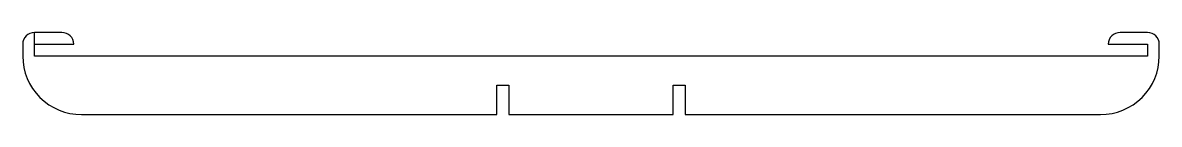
# Model space of a CAD drawing. Header units: millimetres. Extents: x -145 to 145, y -18 to 3.
import ezdxf

# ---------------------------------------------------------------- set-up
doc = ezdxf.new("R2010")
doc.units = ezdxf.units.MM
doc.layers.get('0').update_dxf_attribs({"linetype": 'CONTINUOUS'})

msp = doc.modelspace()

# ---------------------------------------------------------------- linework, layer by layer
for p, q in [((-135, 2.88), (-142, 2.88)), ((-142, -0.12), (-132, -0.12))]:
    msp.add_line(p, q)
msp.add_lwpolyline([(-21, -18.175), (21, -18.175), (21, -10.675), (24.055, -10.675), (24.055, -18.175), (130, -18.175, 0.4142136), (145, -3.175), (145, -0.12, 0.4142136), (142, 2.88), (135, 2.88, 0.4142136), (132, -0.12), (142, -0.12), (142, -3.175), (-142, -3.175), (-142, 2.88, 0.4142136), (-145, -0.12), (-145, -3.175, 0.4142136), (-130, -18.175), (-24.055, -18.175), (-24.055, -10.675), (-21, -10.675)], format="xyb", close=True)
msp.add_arc((-135, -0.12), 3, 0, 90)

doc.saveas('drawing.dxf')
